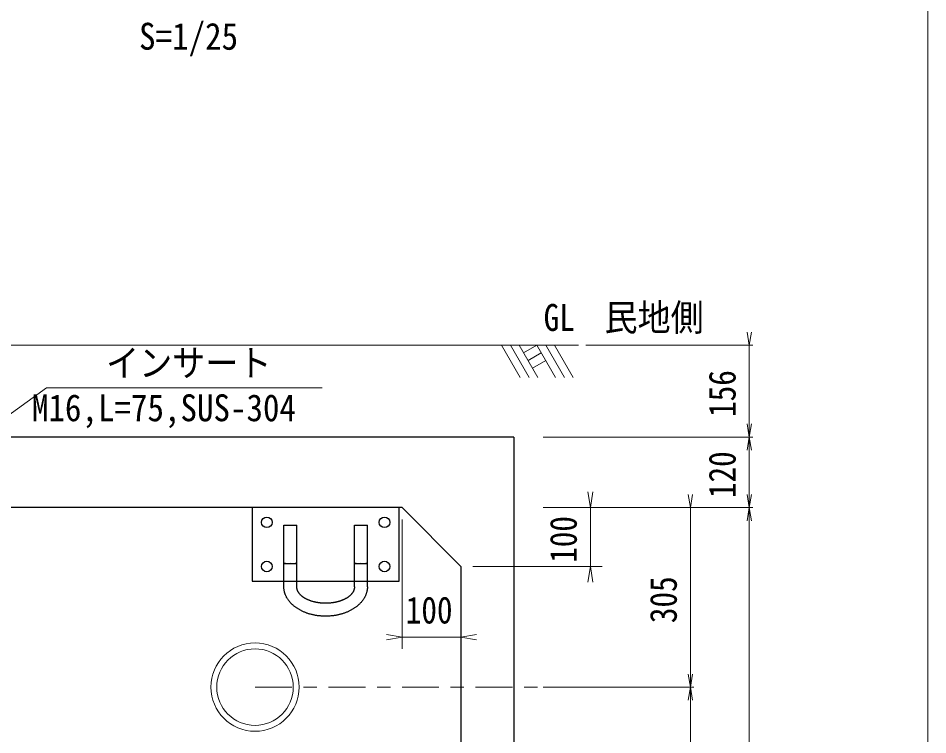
# Model space of a CAD drawing. Units: millimetres at full size, sheet at 1:25. Extents: x -4925 to 5056, y -3512 to 3512.
# Drawn here: x 3504 to 5050, y -722 to 496 of the extents above; entities that cross this region are included whole.
import ezdxf
from ezdxf.enums import TextEntityAlignment as Align

# ---------------------------------------------------------------- set-up
doc = ezdxf.new("R2010")
doc.units = ezdxf.units.MM
doc.header["$LTSCALE"] = 25
doc.linetypes.add('USER2', pattern=[5, 2.5, -0.8, 0.9, -0.8])
for name, color, linetype, lineweight in [('0-1_ﾚｲﾔ2', 5, 'Continuous', 25), ('0-2_ﾚｲﾔ3', 1, 'Continuous', 13), ('0-3_ﾚｲﾔ4', 6, 'Continuous', 25), ('0-C_ﾚｲﾔ13', 3, 'Continuous', 13), ('0-D_ﾚｲﾔ14', 4, 'USER2', 18), ('0-E_寸法', 3, 'Continuous', 13)]:
    doc.layers.add(name, color=color, linetype=linetype, lineweight=lineweight)
doc.layers.add('0-7_文字', color=3, linetype='Continuous')
doc.styles.add('ＭＳ ゴシック', font='')
doc.styles.get('ＭＳ ゴシック').set_extended_font_data('MS Gothic')

# ---------------------------------------------------------------- blocks, each defined once
blk = doc.blocks.new('open_arrow')
at = {"color": 0, "linetype": 'Continuous', "lineweight": -2}
blk.add_lwpolyline([(7.5, 1.25), (0, 0), (7.5, -1.25)], dxfattribs=at)

msp = doc.modelspace()

# ---------------------------------------------------------------- linework, layer by layer
at = {"layer": '0-1_ﾚｲﾔ2'}
for p, q in [((4346.48, -216.2), (2966.48, -216.2)), ((4156.48, -336.2), (3056.48, -336.2)), ((4156.48, -336.2), (4256.48, -436.2)), ((4256.48, -436.2), (4256.48, -1336.2))]:
    msp.add_line(p, q, dxfattribs=at)
msp.add_lwpolyline([(4346.48, -216.2), (4346.48, -1556.2), (2966.48, -1556.2)], dxfattribs=at)
at = {"layer": '0-2_ﾚｲﾔ3'}
for radius in [75, 65]:
    msp.add_circle((3906.48, -641.2), radius, dxfattribs=at)
at = {"layer": '0-3_ﾚｲﾔ4'}
for p, q in [((3901.48, -336.2), (3901.48, -461.2)), ((4151.48, -336.2), (3901.48, -336.2)), ((4151.48, -461.2), (4151.48, -336.2)), ((3955.48, -366.2), (3977.48, -366.2)), ((3955.48, -470.69), (3955.48, -366.2)), ((3977.48, -470.69), (3977.48, -366.2)), ((4075.48, -366.2), (4097.48, -366.2)), ((4075.48, -470.69), (4075.48, -366.2)), ((4097.48, -470.69), (4097.48, -366.2)), ((3901.48, -461.2), (4151.48, -461.2)), ((3955.49, -471.56), (3955.48, -470.69)), ((3955.52, -472.43), (3955.49, -471.56)), ((3955.58, -473.31), (3955.52, -472.43)), ((3955.65, -474.18), (3955.58, -473.31)), ((3955.75, -475.05), (3955.65, -474.18)), ((3955.87, -475.92), (3955.75, -475.05)), ((3956.01, -476.78), (3955.87, -475.92)), ((3956.17, -477.65), (3956.01, -476.78)), ((3956.35, -478.51), (3956.17, -477.65)), ((3956.56, -479.37), (3956.35, -478.51)), ((3977.49, -471.18), (3977.48, -470.69)), ((3977.51, -471.67), (3977.49, -471.18)), ((3977.55, -472.16), (3977.51, -471.67)), ((3977.6, -472.64), (3977.55, -472.16)), ((3977.66, -473.13), (3977.6, -472.64)), ((3977.75, -473.62), (3977.66, -473.13)), ((3977.84, -474.1), (3977.75, -473.62)), ((3977.95, -474.59), (3977.84, -474.1)), ((3978.08, -475.07), (3977.95, -474.59)), ((3978.22, -475.55), (3978.08, -475.07)), ((3978.38, -476.03), (3978.22, -475.55)), ((3978.55, -476.51), (3978.38, -476.03)), ((3978.73, -476.99), (3978.55, -476.51)), ((3978.93, -477.46), (3978.73, -476.99)), ((3979.15, -477.94), (3978.93, -477.46)), ((3979.38, -478.41), (3979.15, -477.94)), ((3979.62, -478.88), (3979.38, -478.41)), ((3979.88, -479.34), (3979.62, -478.88)), ((4073.34, -478.88), (4073.08, -479.34)), ((4073.58, -478.41), (4073.34, -478.88)), ((4073.81, -477.94), (4073.58, -478.41)), ((4074.02, -477.46), (4073.81, -477.94)), ((4074.22, -476.99), (4074.02, -477.46)), ((4074.41, -476.51), (4074.22, -476.99)), ((4074.58, -476.03), (4074.41, -476.51)), ((4074.73, -475.55), (4074.58, -476.03)), ((4074.88, -475.07), (4074.73, -475.55)), ((4075, -474.59), (4074.88, -475.07)), ((4075.11, -474.1), (4075, -474.59)), ((4075.21, -473.62), (4075.11, -474.1)), ((4075.29, -473.13), (4075.21, -473.62)), ((4075.36, -472.64), (4075.29, -473.13)), ((4075.41, -472.16), (4075.36, -472.64)), ((4075.45, -471.67), (4075.41, -472.16)), ((4075.47, -471.18), (4075.45, -471.67)), ((4075.48, -470.69), (4075.47, -471.18)), ((4096.6, -478.51), (4096.4, -479.37)), ((4096.79, -477.65), (4096.6, -478.51)), ((4096.95, -476.78), (4096.79, -477.65)), ((4097.09, -475.92), (4096.95, -476.78)), ((4097.21, -475.05), (4097.09, -475.92)), ((4097.31, -474.18), (4097.21, -475.05)), ((4097.38, -473.31), (4097.31, -474.18)), ((4097.43, -472.43), (4097.38, -473.31)), ((3956.78, -480.23), (3956.56, -479.37)), ((3957.03, -481.09), (3956.78, -480.23)), ((3957.3, -481.94), (3957.03, -481.09)), ((3957.59, -482.79), (3957.3, -481.94)), ((3957.9, -483.63), (3957.59, -482.79)), ((3958.23, -484.47), (3957.9, -483.63)), ((3958.58, -485.31), (3958.23, -484.47)), ((3958.95, -486.14), (3958.58, -485.31)), ((3959.35, -486.97), (3958.95, -486.14)), ((3959.76, -487.79), (3959.35, -486.97)), ((3960.19, -488.61), (3959.76, -487.79)), ((3960.65, -489.42), (3960.19, -488.61)), ((3961.12, -490.23), (3960.65, -489.42)), ((3961.62, -491.03), (3961.12, -490.23)), ((3962.13, -491.82), (3961.62, -491.03)), ((3962.66, -492.61), (3962.13, -491.82)), ((3963.22, -493.39), (3962.66, -492.61)), ((3963.79, -494.16), (3963.22, -493.39)), ((3964.38, -494.93), (3963.79, -494.16)), ((3980.15, -479.81), (3979.88, -479.34)), ((3980.43, -480.27), (3980.15, -479.81)), ((3980.73, -480.72), (3980.43, -480.27)), ((3981.05, -481.18), (3980.73, -480.72)), ((3981.37, -481.63), (3981.05, -481.18)), ((3981.71, -482.08), (3981.37, -481.63)), ((3982.07, -482.52), (3981.71, -482.08)), ((3982.44, -482.96), (3982.07, -482.52)), ((3982.82, -483.4), (3982.44, -482.96)), ((3983.21, -483.83), (3982.82, -483.4)), ((3983.62, -484.26), (3983.21, -483.83)), ((3984.04, -484.69), (3983.62, -484.26)), ((3984.48, -485.11), (3984.04, -484.69)), ((3984.92, -485.53), (3984.48, -485.11)), ((3985.38, -485.94), (3984.92, -485.53)), ((3985.85, -486.35), (3985.38, -485.94)), ((3986.34, -486.75), (3985.85, -486.35)), ((3986.84, -487.15), (3986.34, -486.75)), ((3987.34, -487.54), (3986.84, -487.15)), ((3987.87, -487.93), (3987.34, -487.54)), ((3988.4, -488.31), (3987.87, -487.93)), ((3988.94, -488.69), (3988.4, -488.31)), ((3989.5, -489.06), (3988.94, -488.69)), ((3990.06, -489.42), (3989.5, -489.06)), ((3990.64, -489.79), (3990.06, -489.42)), ((3991.23, -490.14), (3990.64, -489.79)), ((3991.83, -490.49), (3991.23, -490.14)), ((3992.44, -490.83), (3991.83, -490.49)), ((3993.06, -491.17), (3992.44, -490.83)), ((3993.69, -491.5), (3993.06, -491.17)), ((3994.33, -491.82), (3993.69, -491.5)), ((3994.98, -492.14), (3994.33, -491.82)), ((3995.64, -492.45), (3994.98, -492.14)), ((3996.31, -492.75), (3995.64, -492.45)), ((3996.99, -493.05), (3996.31, -492.75)), ((3997.68, -493.34), (3996.99, -493.05)), ((3998.37, -493.62), (3997.68, -493.34)), ((3999.08, -493.9), (3998.37, -493.62)), ((3999.79, -494.17), (3999.08, -493.9)), ((4000.51, -494.43), (3999.79, -494.17)), ((4001.24, -494.69), (4000.51, -494.43)), ((4001.98, -494.94), (4001.24, -494.69)), ((4051.72, -494.69), (4050.98, -494.94)), ((4052.44, -494.43), (4051.72, -494.69)), ((4053.16, -494.17), (4052.44, -494.43)), ((4053.88, -493.9), (4053.16, -494.17)), ((4054.58, -493.62), (4053.88, -493.9)), ((4055.28, -493.34), (4054.58, -493.62)), ((4055.97, -493.05), (4055.28, -493.34)), ((4056.65, -492.75), (4055.97, -493.05)), ((4057.32, -492.45), (4056.65, -492.75)), ((4057.98, -492.14), (4057.32, -492.45)), ((4058.62, -491.82), (4057.98, -492.14)), ((4059.27, -491.5), (4058.62, -491.82)), ((4059.9, -491.17), (4059.27, -491.5)), ((4060.52, -490.83), (4059.9, -491.17)), ((4061.13, -490.49), (4060.52, -490.83)), ((4061.73, -490.14), (4061.13, -490.49)), ((4062.31, -489.79), (4061.73, -490.14)), ((4062.89, -489.42), (4062.31, -489.79)), ((4063.46, -489.06), (4062.89, -489.42)), ((4064.01, -488.69), (4063.46, -489.06)), ((4064.56, -488.31), (4064.01, -488.69)), ((4065.09, -487.93), (4064.56, -488.31)), ((4065.61, -487.54), (4065.09, -487.93)), ((4066.12, -487.15), (4065.61, -487.54)), ((4066.62, -486.75), (4066.12, -487.15)), ((4067.1, -486.35), (4066.62, -486.75)), ((4067.57, -485.94), (4067.1, -486.35)), ((4068.03, -485.53), (4067.57, -485.94)), ((4068.48, -485.11), (4068.03, -485.53)), ((4068.91, -484.69), (4068.48, -485.11)), ((4069.33, -484.26), (4068.91, -484.69)), ((4069.74, -483.83), (4069.33, -484.26)), ((4070.14, -483.4), (4069.74, -483.83)), ((4070.52, -482.96), (4070.14, -483.4)), ((4070.89, -482.52), (4070.52, -482.96)), ((4071.24, -482.08), (4070.89, -482.52)), ((4071.58, -481.63), (4071.24, -482.08)), ((4071.91, -481.18), (4071.58, -481.63)), ((4072.22, -480.72), (4071.91, -481.18)), ((4072.52, -480.27), (4072.22, -480.72)), ((4072.81, -479.81), (4072.52, -480.27)), ((4073.08, -479.34), (4072.81, -479.81)), ((4089.17, -494.16), (4088.58, -494.93)), ((4089.74, -493.39), (4089.17, -494.16)), ((4090.29, -492.61), (4089.74, -493.39)), ((4090.83, -491.82), (4090.29, -492.61)), ((4091.34, -491.03), (4090.83, -491.82)), ((4091.83, -490.23), (4091.34, -491.03)), ((4092.31, -489.42), (4091.83, -490.23)), ((4092.76, -488.61), (4092.31, -489.42)), ((4093.2, -487.79), (4092.76, -488.61)), ((4093.61, -486.97), (4093.2, -487.79)), ((4094, -486.14), (4093.61, -486.97)), ((4094.37, -485.31), (4094, -486.14)), ((4094.73, -484.47), (4094.37, -485.31)), ((4095.06, -483.63), (4094.73, -484.47)), ((4095.37, -482.79), (4095.06, -483.63)), ((4095.66, -481.94), (4095.37, -482.79)), ((4095.93, -481.09), (4095.66, -481.94)), ((4096.17, -480.23), (4095.93, -481.09)), ((4096.4, -479.37), (4096.17, -480.23)), ((3964.99, -495.69), (3964.38, -494.93)), ((3965.62, -496.44), (3964.99, -495.69)), ((3966.27, -497.19), (3965.62, -496.44)), ((3966.93, -497.92), (3966.27, -497.19)), ((3967.62, -498.65), (3966.93, -497.92)), ((3968.32, -499.37), (3967.62, -498.65)), ((3969.04, -500.08), (3968.32, -499.37)), ((3969.78, -500.78), (3969.04, -500.08)), ((3970.53, -501.47), (3969.78, -500.78)), ((3971.3, -502.16), (3970.53, -501.47)), ((3972.09, -502.83), (3971.3, -502.16)), ((3972.9, -503.49), (3972.09, -502.83)), ((3973.71, -504.15), (3972.9, -503.49)), ((3974.55, -504.79), (3973.71, -504.15)), ((3975.4, -505.42), (3974.55, -504.79)), ((3976.27, -506.04), (3975.4, -505.42)), ((3977.16, -506.66), (3976.27, -506.04)), ((3978.06, -507.26), (3977.16, -506.66)), ((3978.97, -507.85), (3978.06, -507.26)), ((3979.9, -508.42), (3978.97, -507.85)), ((3980.84, -508.99), (3979.9, -508.42)), ((3981.8, -509.55), (3980.84, -508.99)), ((3982.77, -510.09), (3981.8, -509.55)), ((3983.75, -510.62), (3982.77, -510.09)), ((4002.72, -495.18), (4001.98, -494.94)), ((4003.47, -495.41), (4002.72, -495.18)), ((4004.23, -495.64), (4003.47, -495.41)), ((4005, -495.85), (4004.23, -495.64)), ((4005.77, -496.06), (4005, -495.85)), ((4006.55, -496.27), (4005.77, -496.06)), ((4007.33, -496.46), (4006.55, -496.27)), ((4008.12, -496.65), (4007.33, -496.46)), ((4008.92, -496.83), (4008.12, -496.65)), ((4009.72, -497), (4008.92, -496.83)), ((4010.53, -497.16), (4009.72, -497)), ((4011.34, -497.32), (4010.53, -497.16)), ((4012.15, -497.47), (4011.34, -497.32)), ((4012.97, -497.6), (4012.15, -497.47)), ((4013.79, -497.73), (4012.97, -497.6)), ((4014.62, -497.86), (4013.79, -497.73)), ((4015.46, -497.97), (4014.62, -497.86)), ((4016.29, -498.08), (4015.46, -497.97)), ((4017.13, -498.17), (4016.29, -498.08)), ((4017.97, -498.26), (4017.13, -498.17)), ((4018.81, -498.34), (4017.97, -498.26)), ((4019.66, -498.42), (4018.81, -498.34)), ((4020.51, -498.48), (4019.66, -498.42)), ((4021.36, -498.54), (4020.51, -498.48)), ((4022.21, -498.58), (4021.36, -498.54)), ((4023.06, -498.62), (4022.21, -498.58)), ((4023.91, -498.65), (4023.06, -498.62)), ((4024.77, -498.67), (4023.91, -498.65)), ((4025.62, -498.68), (4024.77, -498.67)), ((4026.48, -498.69), (4025.62, -498.68)), ((4027.33, -498.68), (4026.48, -498.69)), ((4028.19, -498.67), (4027.33, -498.68)), ((4029.04, -498.65), (4028.19, -498.67)), ((4029.9, -498.62), (4029.04, -498.65)), ((4030.75, -498.58), (4029.9, -498.62)), ((4031.6, -498.54), (4030.75, -498.58)), ((4032.45, -498.48), (4031.6, -498.54)), ((4033.3, -498.42), (4032.45, -498.48)), ((4034.14, -498.34), (4033.3, -498.42)), ((4034.99, -498.26), (4034.14, -498.34)), ((4035.83, -498.17), (4034.99, -498.26)), ((4036.66, -498.08), (4035.83, -498.17)), ((4037.5, -497.97), (4036.66, -498.08)), ((4038.33, -497.86), (4037.5, -497.97)), ((4039.16, -497.73), (4038.33, -497.86)), ((4039.98, -497.6), (4039.16, -497.73)), ((4040.8, -497.47), (4039.98, -497.6)), ((4041.62, -497.32), (4040.8, -497.47)), ((4042.43, -497.16), (4041.62, -497.32)), ((4043.24, -497), (4042.43, -497.16)), ((4044.04, -496.83), (4043.24, -497)), ((4044.83, -496.65), (4044.04, -496.83)), ((4045.62, -496.46), (4044.83, -496.65)), ((4046.41, -496.27), (4045.62, -496.46)), ((4047.19, -496.06), (4046.41, -496.27)), ((4047.96, -495.85), (4047.19, -496.06)), ((4048.72, -495.64), (4047.96, -495.85)), ((4049.48, -495.41), (4048.72, -495.64)), ((4050.23, -495.18), (4049.48, -495.41)), ((4050.98, -494.94), (4050.23, -495.18)), ((4070.19, -510.09), (4069.21, -510.62)), ((4071.16, -509.55), (4070.19, -510.09)), ((4072.12, -508.99), (4071.16, -509.55)), ((4073.06, -508.42), (4072.12, -508.99)), ((4073.99, -507.85), (4073.06, -508.42)), ((4074.9, -507.26), (4073.99, -507.85)), ((4075.8, -506.66), (4074.9, -507.26)), ((4076.68, -506.04), (4075.8, -506.66)), ((4077.55, -505.42), (4076.68, -506.04)), ((4078.4, -504.79), (4077.55, -505.42)), ((4079.24, -504.15), (4078.4, -504.79)), ((4080.06, -503.49), (4079.24, -504.15)), ((4080.87, -502.83), (4080.06, -503.49)), ((4081.66, -502.16), (4080.87, -502.83)), ((4082.43, -501.47), (4081.66, -502.16)), ((4083.18, -500.78), (4082.43, -501.47)), ((4083.92, -500.08), (4083.18, -500.78)), ((4084.64, -499.37), (4083.92, -500.08)), ((4085.34, -498.65), (4084.64, -499.37)), ((4086.02, -497.92), (4085.34, -498.65)), ((4086.69, -497.19), (4086.02, -497.92)), ((4087.34, -496.44), (4086.69, -497.19)), ((4087.97, -495.69), (4087.34, -496.44)), ((4088.58, -494.93), (4087.97, -495.69)), ((3984.75, -511.14), (3983.75, -510.62)), ((3985.75, -511.65), (3984.75, -511.14)), ((3986.78, -512.14), (3985.75, -511.65)), ((3987.81, -512.62), (3986.78, -512.14)), ((3988.85, -513.09), (3987.81, -512.62)), ((3989.91, -513.55), (3988.85, -513.09)), ((3990.98, -513.99), (3989.91, -513.55)), ((3992.06, -514.42), (3990.98, -513.99)), ((3993.15, -514.84), (3992.06, -514.42)), ((3994.25, -515.24), (3993.15, -514.84)), ((3995.35, -515.63), (3994.25, -515.24)), ((3996.47, -516), (3995.35, -515.63)), ((3997.6, -516.37), (3996.47, -516)), ((3998.74, -516.71), (3997.6, -516.37)), ((3999.88, -517.05), (3998.74, -516.71)), ((4001.03, -517.37), (3999.88, -517.05)), ((4002.19, -517.67), (4001.03, -517.37)), ((4003.36, -517.96), (4002.19, -517.67)), ((4004.54, -518.24), (4003.36, -517.96)), ((4005.72, -518.5), (4004.54, -518.24)), ((4006.91, -518.75), (4005.72, -518.5)), ((4008.1, -518.98), (4006.91, -518.75)), ((4009.3, -519.2), (4008.1, -518.98)), ((4010.51, -519.41), (4009.3, -519.2)), ((4011.72, -519.6), (4010.51, -519.41)), ((4012.93, -519.77), (4011.72, -519.6)), ((4014.15, -519.93), (4012.93, -519.77)), ((4015.37, -520.07), (4014.15, -519.93)), ((4016.6, -520.2), (4015.37, -520.07)), ((4017.83, -520.32), (4016.6, -520.2)), ((4019.06, -520.41), (4017.83, -520.32)), ((4020.29, -520.5), (4019.06, -520.41)), ((4021.52, -520.57), (4020.29, -520.5)), ((4022.76, -520.62), (4021.52, -520.57)), ((4024, -520.66), (4022.76, -520.62)), ((4025.24, -520.68), (4024, -520.66)), ((4026.48, -520.69), (4025.24, -520.68)), ((4027.72, -520.68), (4026.48, -520.69)), ((4028.96, -520.66), (4027.72, -520.68)), ((4030.19, -520.62), (4028.96, -520.66)), ((4031.43, -520.57), (4030.19, -520.62)), ((4032.67, -520.5), (4031.43, -520.57)), ((4033.9, -520.41), (4032.67, -520.5)), ((4035.13, -520.32), (4033.9, -520.41)), ((4036.36, -520.2), (4035.13, -520.32)), ((4037.59, -520.07), (4036.36, -520.2)), ((4038.81, -519.93), (4037.59, -520.07)), ((4040.03, -519.77), (4038.81, -519.93)), ((4041.24, -519.6), (4040.03, -519.77)), ((4042.45, -519.41), (4041.24, -519.6)), ((4043.66, -519.2), (4042.45, -519.41)), ((4044.86, -518.98), (4043.66, -519.2)), ((4046.05, -518.75), (4044.86, -518.98)), ((4047.24, -518.5), (4046.05, -518.75)), ((4048.42, -518.24), (4047.24, -518.5)), ((4049.59, -517.96), (4048.42, -518.24)), ((4050.76, -517.67), (4049.59, -517.96)), ((4051.92, -517.37), (4050.76, -517.67)), ((4053.07, -517.05), (4051.92, -517.37)), ((4054.22, -516.71), (4053.07, -517.05)), ((4055.36, -516.37), (4054.22, -516.71)), ((4056.48, -516), (4055.36, -516.37)), ((4057.6, -515.63), (4056.48, -516)), ((4058.71, -515.24), (4057.6, -515.63)), ((4059.81, -514.84), (4058.71, -515.24)), ((4060.9, -514.42), (4059.81, -514.84)), ((4061.98, -513.99), (4060.9, -514.42)), ((4063.05, -513.55), (4061.98, -513.99)), ((4064.1, -513.09), (4063.05, -513.55)), ((4065.15, -512.62), (4064.1, -513.09)), ((4066.18, -512.14), (4065.15, -512.62)), ((4067.2, -511.65), (4066.18, -512.14)), ((4068.21, -511.14), (4067.2, -511.65)), ((4069.21, -510.62), (4068.21, -511.14))]:
    msp.add_line(p, q, dxfattribs=at)
msp.add_lwpolyline([(4097.48, -470.69), (4097.47, -471.56), (4097.43, -472.43)], dxfattribs=at)
for centre in [(3926.48, -361.2), (4126.48, -361.2), (3926.48, -436.2), (4126.48, -436.2)]:
    msp.add_circle(centre, 9, dxfattribs=at)
for centre, start, end in [((3966.48, -375.44), 258.62271, 281.37735), ((3966.48, -486.96), 78.62265, 101.37738), ((4086.48, -375.44), 258.62271, 281.37735), ((4086.48, -486.96), 78.62265, 101.37738)]:
    msp.add_arc(centre, 55.76, start, end, dxfattribs=at)
at = {"layer": '0-C_ﾚｲﾔ13'}
for p, q in [((4456.48, -60.2), (2644.52, -60.2)), ((4325.52, -60.2), (4357.28, -115.2)), ((4340.52, -60.2), (4372.28, -115.2)), ((4355.52, -60.2), (4387.28, -115.2)), ((4385.53, -60.2), (4363.02, -73.19)), ((4385.53, -60.2), (4417.28, -115.2)), ((4400.52, -60.2), (4432.28, -115.2)), ((4415.52, -60.2), (4447.28, -115.2)), ((4468.97, -60.2), (4752.48, -60.2)), ((4746.48, -60.2), (4746.48, -436.2)), ((4393.02, -73.19), (4370.52, -86.18)), ((4400.52, -86.18), (4378.02, -99.17)), ((3552.32, -132.83), (4020.58, -132.83)), ((4396.47, -216.2), (4752.48, -216.2)), ((4396.47, -336.2), (4752.48, -336.2)), ((4396.48, -336.2), (4652.48, -336.2)), ((4156.48, -576.2), (4156.48, -356.2)), ((4496.48, -436.2), (4276.48, -436.2)), ((4396.48, -641.2), (4652.48, -641.2))]:
    msp.add_line(p, q, dxfattribs=at)
msp.add_lwpolyline([(5050, 3512.5), (-4925, 3512.5), (-4925, -3512.5), (5050, -3512.5)], close=True, dxfattribs=at)
msp.add_lwpolyline([(4646.48, -336.2), (4646.48, -641.2), (4646.48, -881.2), (4646.48, -1121.2), (4646.48, -1436.2)], dxfattribs=at)
at = {"layer": '0-D_ﾚｲﾔ14'}
msp.add_line((3906.48, -641.2), (4396.48, -641.2), dxfattribs=at)
at = {"layer": '0-E_寸法'}
for p, q in [((4746.48, -216.2), (4746.48, -60.2)), ((3372.48, -261.2), (3552.32, -132.83)), ((4746.48, -336.2), (4746.48, -216.2)), ((4476.48, -436.2), (4476.48, -336.2)), ((4646.48, -641.2), (4646.48, -336.2)), ((4746.28, -1436.2), (4746.48, -336.2)), ((4256.48, -556.2), (4156.48, -556.2)), ((4646.48, -881.2), (4646.48, -641.2))]:
    msp.add_line(p, q, dxfattribs=at)

# ---------------------------------------------------------------- block references
for p, xscale, yscale, rotation in [((4746.48, -60.2), 2.96, 2.96, 90), ((4746.48, -216.2), 2.96, 2.96, 90), ((4746.48, -216.2), 2.96, 2.96, 270), ((4476.48, -336.2), 3.55, 3.55, 90), ((4646.48, -336.2), 2.96, 2.96, 90), ((4746.48, -336.2), 2.96, 2.96, 90), ((4746.48, -336.2), 2.96, 2.96, 270), ((4476.48, -436.2), 3.55, 3.55, 270), ((4156.48, -556.2), 3.55, 3.55, 180), ((4646.48, -641.2), 2.96, 2.96, 90), ((4646.48, -641.2), 2.96, 2.96, 270)]:
    msp.add_blockref('open_arrow', p, dxfattribs=dict(at, xscale=xscale, yscale=yscale, rotation=rotation))
at = {"layer": '0-E_寸法', "xscale": 3.55, "yscale": 3.55}
msp.add_blockref('open_arrow', (4256.48, -556.2), dxfattribs=at)

# ---------------------------------------------------------------- texts
at = {"layer": '0-7_文字', "style": 'ＭＳ ゴシック'}
for s, width, p in [('S=1/25', 0.9, (3709.36, 428.29)), ('民地側', 0.9, (4500.4, -49.53)), ('GL', 0.85, (4397.1, -49.53)), ('インサート', 0.9, (3653.24, -126.81)), ('M16,L=75,SUS-304', 0.9, (3527.26, -203.1))]:
    msp.add_text(s, height=45.82, dxfattribs=dict(at, width=width)).set_placement(p, align=Align.BOTTOM_LEFT)
at = {"layer": '0-E_寸法', "style": 'ＭＳ ゴシック', "width": 0.85}
for s, p in [('156', (4737.1, -181.95)), ('120', (4737.1, -319.95)), ('100', (4467.1, -429.95)), ('305', (4637.1, -532.45))]:
    msp.add_text(s, height=45.82, rotation=90, dxfattribs=at).set_placement(p, align=Align.BOTTOM_LEFT)
msp.add_text('100', height=45.82, dxfattribs=at).set_placement((4162.73, -546.82), align=Align.BOTTOM_LEFT)

doc.saveas('drawing.dxf')
